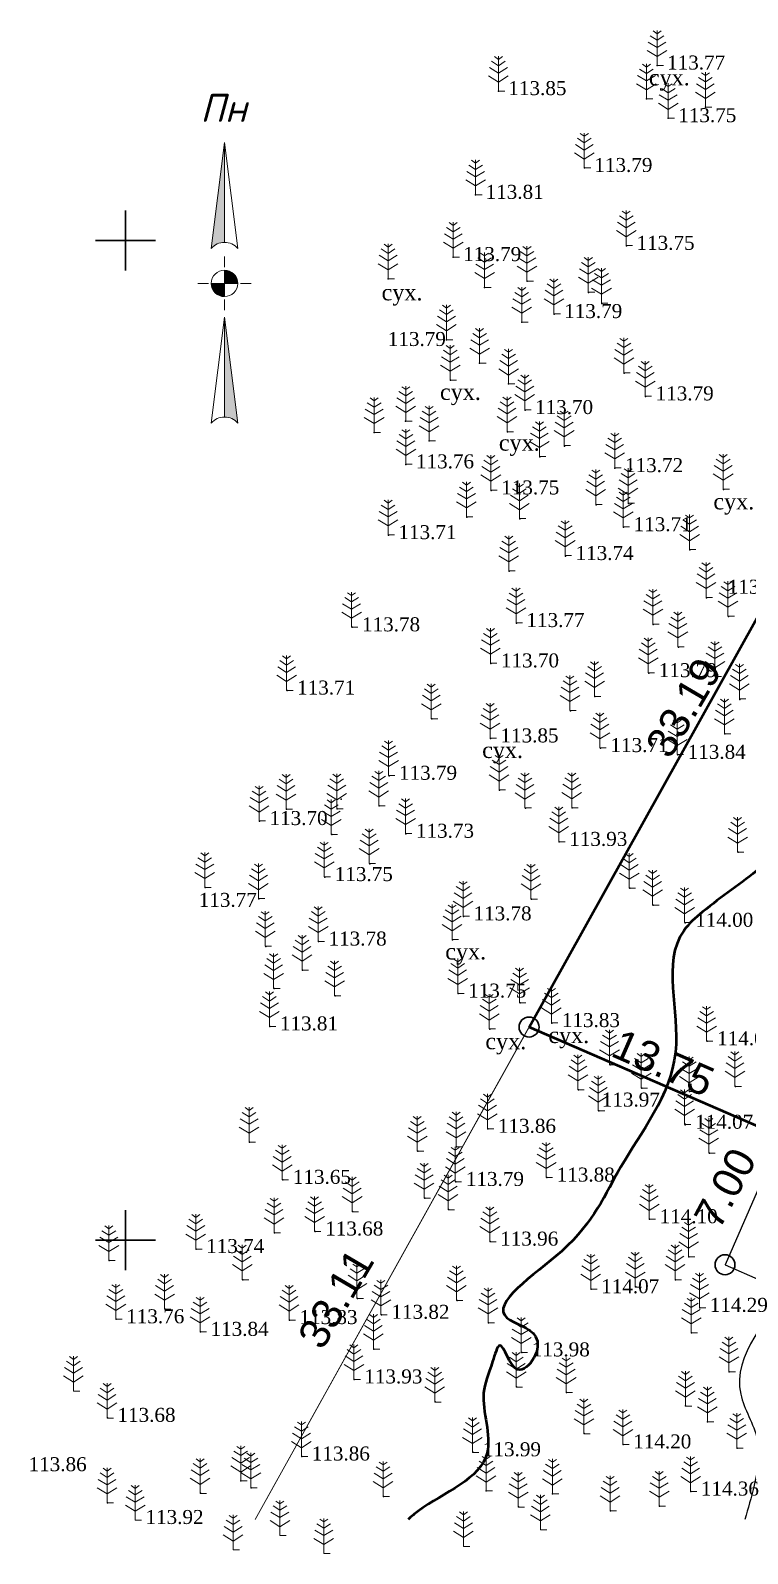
# Model space of a CAD drawing. Header units: millimetres. Extents: x 5405445.2 to 5405533.5, y 5524984.3 to 5525061.8.
# Drawn here: x 5405445.2 to 5405481.1, y 5524984.3 to 5525060.5 of the extents above; entities that cross this region are included whole.
import ezdxf
from ezdxf.enums import TextEntityAlignment as Align

# ---------------------------------------------------------------- set-up
doc = ezdxf.new("R2010")
doc.units = ezdxf.units.MM
doc.set_wipeout_variables(frame=1)
for name, color, linetype, lineweight in [('#Лист (текст_ПН)', 250, 'Continuous', 0), ('#Штамп', 250, 'Continuous', 0), ('11900000', 1, 'Continuous', 30), ('ограждение', 7, 'ZABOR', 20), ('ТОЧКИ', 7, 'Continuous', 30)]:
    doc.layers.add(name, color=color, linetype=linetype, lineweight=lineweight)
for name, color, linetype in [('горизонтали', 42, 'Continuous'), ('Ділянки_Межі', 10, 'Continuous'), ('надписи', 7, 'Continuous'), ('отметки', 7, 'Continuous'), ('промеры', 185, 'Continuous'), ('Растительность', 7, 'Continuous')]:
    doc.layers.add(name, color=color, linetype=linetype)
doc.styles.get("Standard").update_dxf_attribs({"font": 'arial.ttf'})
doc.styles.add('times', font='times.ttf')
doc.styles.add('Мой_Топо', font='isocpeui.ttf')
doc.linetypes.add('ZABOR', pattern='A,1,-0.1,[132,ltypeshp.shx,S=0.25,R=0,X=-0.1,Y=0],-0.4,1', length=2.5)
doc.linetypes.add('ЗаборДерПр', pattern='A,1,[130,ltypeshp.shx,S=0.25,R=0,X=0,Y=-0.25],1.5', length=2.5)

# ---------------------------------------------------------------- blocks, each defined once
blk = doc.blocks.new('A$C51FE15A3')
at = {"layer": 'Растительность', "color": 94, "lineweight": 0}
for points in [[(-0.201, 1.726), (0, 1.584), (0.201, 1.726)], [(0, 1.75), (0, 0), (0.319, 0)], [(-0.447, 1.172), (0, 0.895), (0.447, 1.172)], [(-0.343, 1.489), (0, 1.267), (0.343, 1.489)], [(-0.493, 0.753), (0, 0.444), (0.493, 0.753)]]:
    blk.add_lwpolyline(points, dxfattribs=at)
blk = doc.blocks.new('*U3')
at = {"color": 0}
for points in [[(-0.113, 0), (-0.109, -0.029), (-0.097, -0.056)], [(-0.113, 0), (-0.097, -0.056), (0, 0)], [(-0.097, -0.056), (0, -0.113), (0, 0)], [(-0.097, -0.056), (-0.08, -0.08), (-0.056, -0.097)], [(-0.097, -0.056), (-0.056, -0.097), (0, -0.113)], [(-0.056, -0.097), (-0.029, -0.109), (0, -0.113)]]:
    blk.add_solid(points, dxfattribs=at)
blk = doc.blocks.new('*U4')
at = {"color": 0}
for points in [[(0, 0), (0.097, 0.056), (0, 0.113)], [(0.097, 0.056), (0.029, 0.109), (0, 0.113)], [(0, 0), (0.113, 0), (0.097, 0.056)], [(0.097, 0.056), (0.056, 0.097), (0.029, 0.109)], [(0.097, 0.056), (0.08, 0.08), (0.056, 0.097)], [(0.113, 0), (0.109, 0.029), (0.097, 0.056)]]:
    blk.add_solid(points, dxfattribs=at)
blk = doc.blocks.new('*U5')
at = {"color": 0}
for points in [[(0, -1.136), (0.021, -1.138), (0, -0.288)], [(0.021, -1.138), (0.042, -1.142), (0, -0.288)], [(0.042, -1.142), (0.062, -1.15), (0, -0.288)], [(0.062, -1.15), (0.081, -1.16), (0, -0.288)], [(0.081, -1.16), (0.098, -1.173), (0, -0.288)], [(0.098, -1.173), (0.113, -1.188), (0, -0.288)]]:
    blk.add_solid(points, dxfattribs=at)
blk = doc.blocks.new('*U6')
at = {"color": 0}
for points in [[(-0.113, 0.297), (-0.098, 0.312), (0, 1.197)], [(-0.098, 0.312), (-0.081, 0.325), (0, 1.197)], [(-0.081, 0.325), (-0.062, 0.335), (0, 1.197)], [(-0.062, 0.335), (-0.042, 0.343), (0, 1.197)], [(-0.042, 0.343), (-0.021, 0.347), (0, 1.197)], [(-0.021, 0.347), (0, 0.349), (0, 1.197)]]:
    blk.add_solid(points, dxfattribs=at)
blk = doc.blocks.new('#Північ')
at = {"color": 7}
blk.add_wipeout([(-2.901, 10.635), (2.901, 10.635), (2.901, -7.981), (-2.901, -7.981)], dxfattribs=at).dxf.layer = '#Лист (текст_ПН)'
at = {"layer": '#Лист (текст_ПН)'}
for p, q in [((-0.663, 1.748), (0, 7.043)), ((0, 7.043), (0, 2.052)), ((0, 7.043), (0.663, 1.748)), ((0, 1.337), (0, 0.807)), ((-1.337, 0), (-0.807, 0)), ((-0.662, 0), (0.662, 0)), ((0, 0.662), (0, -0.662)), ((1.337, 0), (0.807, 0)), ((0, -1.337), (0, -0.807)), ((-0.663, -6.99), (0, -1.695)), ((0, -1.695), (0.663, -6.99)), ((0, -1.695), (0, -6.686))]:
    blk.add_line(p, q, dxfattribs=at)
at = {"layer": '#Лист (текст_ПН)', "flags": 128}
for points in [[(0, 7.043), (-0.663, 1.748, -0.218585), (0, 2.052)], [(0, 0), (-0.662, 0, 0.414214), (0, -0.662)]]:
    blk.add_lwpolyline(points, format="xyb", close=True, dxfattribs=at)
at = {"layer": '#Лист (текст_ПН)'}
blk.add_circle((0, 0), 0.662, dxfattribs=at)
for centre in [(0, 1.178), (0, -7.56)]:
    blk.add_arc(centre, 0.874, 40.67981, 139.32019, dxfattribs=at)
at = {"layer": '#Лист (текст_ПН)', "xscale": 5.883850111352785, "yscale": 5.883850111352785, "zscale": 5.883850111352785}
for name in ['*U6', '*U3', '*U4', '*U5']:
    blk.add_blockref(name, (0, 0), dxfattribs=at)
at = {"layer": '#Лист (текст_ПН)', "style": 'Мой_Топо'}
blk.add_text('Пн', height=1.4, dxfattribs=at).set_placement((-1.217, 8.077))

msp = doc.modelspace()

# ---------------------------------------------------------------- linework, layer by layer
at = {"layer": '11900000', "color": 7}
for points in [[(5405450, 5525048.5, 0), (5405450, 5525051.5, 0)], [(5405450, 5525048.5, 0), (5405450, 5525051.5, 0)], [(5405448.5, 5525050, 0), (5405451.5, 5525050, 0)], [(5405448.5, 5525050, 0), (5405451.5, 5525050, 0)], [(5405450, 5524998.5, 0), (5405450, 5525001.5, 0)], [(5405450, 5524998.5, 0), (5405450, 5525001.5, 0)], [(5405448.5, 5525000, 0), (5405451.5, 5525000, 0)], [(5405448.5, 5525000, 0), (5405451.5, 5525000, 0)]]:
    msp.add_polyline3d(points, dxfattribs=at)
at = {"layer": 'горизонтали', "color": 32, "lineweight": 50}
msp.add_open_spline([(5405517.892, 5525059.782), (5405517.644, 5525058.298), (5405516.762, 5525056.189), (5405513.975, 5525053.859), (5405511.747, 5525052.226), (5405508.283, 5525051.284), (5405509.187, 5525046.663), (5405505.542, 5525041.222), (5405498.121, 5525041.417), (5405497.131, 5525036.638), (5405497.383, 5525033.955), (5405494.983, 5525032.023), (5405493.141, 5525033.596), (5405490.843, 5525034.238), (5405490.03, 5525032.139), (5405489.087, 5525029.435), (5405486.511, 5525024.44), (5405483.297, 5525019.424), (5405479.469, 5525016.958), (5405476.615, 5525014.417), (5405478.733, 5525008.977), (5405474.587, 5525003.904), (5405473.082, 5524999.827), (5405467.363, 5524996.301), (5405470.776, 5524995.526), (5405470.61, 5524994.108), (5405469.394, 5524992.928), (5405468.804, 5524995.428), (5405468.276, 5524993.492), (5405467.601, 5524992.086), (5405469.022, 5524988.434), (5405465.682, 5524987.318), (5405464.313, 5524986.171), (5405464.157, 5524986.029)], degree=3, knots=[443.266611, 443.266611, 443.266611, 443.266611, 447.647475, 449.778155, 453.996294, 456.405004, 458.787206, 466.038544, 473.272137, 476.393631, 479.304205, 480.999261, 484.176263, 485.622694, 487.053011, 489.860193, 494.811797, 503.600401, 507.214707, 508.54627, 514.632075, 520.988, 526.137061, 530.451811, 532.168173, 533.247577, 534.243212, 535.749567, 536.632518, 538.264064, 541.272332, 545.791542, 546.406808, 546.406808, 546.406808, 546.406808], dxfattribs=at)
at = {"layer": 'горизонтали', "color": 32}
msp.add_open_spline([(5405530.187, 5525054.268), (5405529.669, 5525054.099), (5405526.452, 5525052.973), (5405521.162, 5525050.271), (5405521.307, 5525041.822), (5405517.894, 5525042.432), (5405516.049, 5525041.732), (5405515.894, 5525038.175), (5405511.045, 5525034.346), (5405505.506, 5525029.854), (5405499.829, 5525024.692), (5405497.897, 5525019.678), (5405495.183, 5525016.265), (5405492.449, 5525016.305), (5405490.8, 5525014.942), (5405491.477, 5525011.838), (5405487.055, 5525008.999), (5405487.392, 5525002.705), (5405483.865, 5524997.947), (5405479.67, 5524993.518), (5405481.946, 5524990.048), (5405481.57, 5524988.047), (5405481.178, 5524986.576), (5405481.002, 5524986.029)], degree=3, knots=[419.257618, 419.257618, 419.257618, 419.257618, 420.876887, 429.320193, 435.927774, 437.596895, 438.692024, 441.444871, 446.618091, 456.348141, 463.489077, 468.844359, 472.676581, 475.335983, 476.557914, 478.494538, 483.614195, 489.586185, 495.570042, 501.876392, 504.287382, 506.675276, 508.118625, 508.118625, 508.118625, 508.118625], dxfattribs=at)
at = {"layer": 'Ділянки_Межі', "lineweight": 50}
msp.add_lwpolyline([(5405470.203, 5525010.658), (5405486.352, 5525039.652), (5405515.997, 5525026.673), (5405505.569, 5525002.856), (5405485.626, 5525011.591), (5405482.819, 5525005.178)], close=True, dxfattribs=at)
at = {"layer": 'Ділянки_Межі', "lineweight": 25}
msp.add_lwpolyline([(5405530.187, 5524992.078), (5405523.203, 5524995.136), (5405505.569, 5525002.856), (5405485.626, 5525011.591), (5405482.819, 5525005.178), (5405480.011, 5524998.766), (5405492.281, 5524993.391), (5405509.095, 5524986.029)], dxfattribs=at)
at = {"layer": 'Ділянки_Межі', "lineweight": 0}
msp.add_lwpolyline([(5405456.486, 5524986.029), (5405470.203, 5525010.658), (5405482.819, 5525005.178), (5405480.011, 5524998.766), (5405492.281, 5524993.391), (5405489.058, 5524986.029)], dxfattribs=at)
at = {"layer": 'ограждение', "color": 7, "linetype": 'ЗаборДерПр', "elevation": 107.24}
msp.add_lwpolyline([(5405456.486, 5524986.029), (5405474.384, 5525018.165)], dxfattribs=at)
at = {"layer": 'отметки', "color": 7}
for p in [(5405476.611, 5525058.756, 113.769), (5405468.666, 5525057.476, 113.846), (5405476.084, 5525057.094, 113.793), (5405479.029, 5525056.669, 113.75), (5405477.171, 5525056.122, 113.753), (5405472.971, 5525053.632, 113.786), (5405467.529, 5525052.286, 113.811), (5405475.081, 5525049.736, 113.745), (5405466.405, 5525049.174, 113.791), (5405463.147, 5525048.091, 113.833), (5405467.978, 5525047.647, 113.802), (5405470.102, 5525047.975, 113.754), (5405473.186, 5525047.401, 113.741), (5405473.849, 5525046.85, 113.7), (5405469.842, 5525045.919, 113.759), (5405471.461, 5525046.324, 113.795), (5405466.074, 5525045.041, 113.792), (5405467.728, 5525043.872, 113.729), (5405466.265, 5525043.018, 113.741), (5405469.176, 5525042.833, 113.729), (5405474.963, 5525043.365, 113.743), (5405476.038, 5525042.206, 113.79), (5405470.003, 5525041.521, 113.703), (5405464.026, 5525040.958, 113.789), (5405462.455, 5525040.397, 113.759), (5405465.205, 5525039.981, 113.769), (5405469.118, 5525040.428, 113.705), (5405470.736, 5525039.184, 113.765), (5405471.981, 5525039.723, 113.682), (5405464.043, 5525038.806, 113.756), (5405474.505, 5525038.615, 113.715), (5405468.311, 5525037.501, 113.75), (5405479.942, 5525037.553, 113.787), (5405473.555, 5525036.774, 113.749), (5405475.178, 5525036.84, 113.72), (5405467.093, 5525036.163, 113.741), (5405469.738, 5525036.073, 113.7), (5405463.165, 5525035.264, 113.715), (5405474.938, 5525035.662, 113.708), (5405478.258, 5525034.524, 113.73), (5405472.03, 5525034.22, 113.743), (5405469.208, 5525033.463, 113.743), (5405479.086, 5525032.136, 113.808), (5405461.342, 5525030.653, 113.78), (5405469.571, 5525030.868, 113.772), (5405476.422, 5525030.791, 113.749), (5405480.182, 5525031.189, 113.819), (5405477.678, 5525029.658, 113.751), (5405468.296, 5525028.848, 113.7), (5405476.196, 5525028.361, 113.786), (5405479.531, 5525028.169, 113.763), (5405458.093, 5525027.491, 113.709), (5405473.499, 5525027.187, 113.801), (5405480.755, 5525027.05, 113.816), (5405465.333, 5525026.068, 113.832), (5405472.277, 5525026.477, 113.74), (5405480.001, 5525025.317, 113.887), (5405468.272, 5525025.095, 113.853), (5405473.777, 5525024.613, 113.707), (5405477.642, 5525024.274, 113.842), (5405463.193, 5525023.227, 113.791), (5405468.723, 5525022.508, 113.902), (5405458.065, 5525021.548, 113.695), (5405460.602, 5525021.57, 113.737), (5405460.803, 5525022.062, 113.758), (5405462.702, 5525021.715, 113.795), (5405470.019, 5525021.613, 113.933), (5405472.369, 5525021.618, 113.777), (5405456.712, 5525020.963, 113.699), (5405460.326, 5525020.281, 113.71), (5405464.042, 5525020.327, 113.725), (5405471.715, 5525019.919, 113.928), (5405480.667, 5525019.399, 113.963), (5405462.226, 5525018.821, 113.732), (5405459.977, 5525018.16, 113.753), (5405453.987, 5525017.631, 113.772), (5405456.684, 5525017.077, 113.765), (5405470.324, 5525017.048, 113.802), (5405475.249, 5525017.6, 113.926), (5405466.922, 5525016.194, 113.777), (5405476.417, 5525016.752, 113.956), (5405478.019, 5525015.871, 113.998), (5405457.026, 5525014.692, 113.733), (5405459.668, 5525014.934, 113.779), (5405466.374, 5525015.018, 113.725), (5405458.864, 5525013.501, 113.739), (5405457.444, 5525012.581, 113.706), (5405466.655, 5525012.331, 113.745), (5405460.494, 5525012.219, 113.71), (5405469.763, 5525011.861, 113.752), (5405471.346, 5525010.856, 113.83), (5405457.232, 5525010.689, 113.806), (5405468.245, 5525010.558, 113.72), (5405479.115, 5525009.947, 114.061), (5405474.262, 5525008.768, 113.863), (5405472.681, 5525007.514, 113.899), (5405475.849, 5525007.594, 113.966), (5405478.241, 5525007.431, 114.049), (5405480.533, 5525007.69, 114.148), (5405473.696, 5525006.461, 113.905), (5405468.144, 5525005.566, 113.861), (5405478.015, 5525005.791, 114.067), (5405478.016, 5525005.768, 114.071), (5405456.216, 5525004.899, 113.635), (5405464.635, 5525004.449, 113.724), (5405466.578, 5525004.667, 113.787), (5405479.228, 5525004.345, 114.116), (5405457.881, 5525003.014, 113.649), (5405466.541, 5525002.909, 113.793), (5405471.086, 5525003.127, 113.88), (5405464.98, 5525002.102, 113.788), (5405461.372, 5525001.424, 113.723), (5405466.176, 5525001.526, 113.81), (5405476.239, 5525001.043, 114.104), (5405457.464, 5525000.365, 113.737), (5405459.501, 5525000.429, 113.685), (5405453.541, 5524999.554, 113.743), (5405468.258, 5524999.924, 113.965), (5405468.259, 5524999.925, 113.942), (5405449.187, 5524998.981, 113.763), (5405478.207, 5524999.163, 114.217), (5405455.874, 5524998.019, 113.722), (5405477.526, 5524998.02, 114.206), (5405473.312, 5524997.54, 114.07), (5405475.54, 5524997.656, 114.212), (5405451.988, 5524996.55, 113.692), (5405461.609, 5524997.074, 113.795), (5405466.597, 5524996.972, 113.911), (5405478.749, 5524996.61, 114.288), (5405449.541, 5524996.039, 113.762), (5405458.211, 5524995.999, 113.827), (5405462.813, 5524996.262, 113.824), (5405468.169, 5524995.859, 113.99), (5405453.761, 5524995.408, 113.839), (5405478.335, 5524995.364, 114.282), (5405462.427, 5524994.549, 113.907), (5405469.836, 5524994.383, 113.978), (5405480.226, 5524993.416, 114.399), (5405461.456, 5524993.03, 113.934), (5405469.579, 5524992.656, 114.025), (5405465.498, 5524991.905, 113.979), (5405472.079, 5524992.379, 114.069), (5405449.101, 5524991.107, 113.682), (5405478.042, 5524991.708, 114.308), (5405472.964, 5524990.321, 114.126), (5405479.141, 5524990.91, 114.397), (5405474.917, 5524989.778, 114.203), (5405480.614, 5524989.593, 114.399), (5405458.827, 5524989.174, 113.857), (5405467.393, 5524989.387, 113.986), (5405455.785, 5524987.958, 113.903), (5405453.762, 5524987.337, 113.886), (5405456.294, 5524987.612, 113.908), (5405468.062, 5524987.457, 114.097), (5405471.381, 5524987.31, 114.196), (5405478.301, 5524987.421, 114.363), (5405449.098, 5524986.862, 113.864), (5405462.921, 5524987.172, 113.905), (5405469.679, 5524986.649, 114.123), (5405474.273, 5524986.454, 114.267), (5405476.738, 5524986.694, 114.284)]:
    msp.add_point(p, dxfattribs=at)
at = {"layer": 'ТОЧКИ'}
for centre in [(5405470.203, 5525010.658), (5405480.011, 5524998.766)]:
    msp.add_circle(centre, 0.5, dxfattribs=at)

# ---------------------------------------------------------------- block references
at = {"layer": '#Штамп'}
msp.add_blockref('#Північ', (5405454.96, 5525047.859, 357.373), dxfattribs=at)
at = {"layer": 'Растительность', "color": 7}
for p in [(5405476.61, 5525058.76, 113.77), (5405468.67, 5525057.48, 113.85), (5405476.08, 5525057.09, 113.79), (5405479.03, 5525056.67, 113.75), (5405477.17, 5525056.12, 113.75), (5405472.97, 5525053.63, 113.79), (5405467.53, 5525052.29, 113.81), (5405475.07, 5525049.75, 113.74), (5405466.41, 5525049.17, 113.79), (5405463.15, 5525048.09, 113.83), (5405470.1, 5525047.97, 113.75), (5405467.98, 5525047.65, 113.8), (5405473.17, 5525047.42, 113.74), (5405473.83, 5525046.87, 113.7), (5405469.84, 5525045.92, 113.76), (5405471.45, 5525046.34, 113.79), (5405466.07, 5525045.04, 113.79), (5405467.73, 5525043.87, 113.73), (5405474.95, 5525043.38, 113.74), (5405466.26, 5525043.02, 113.74), (5405469.18, 5525042.83, 113.73), (5405476.02, 5525042.22, 113.79), (5405469.99, 5525041.54, 113.7), (5405462.45, 5525040.4, 113.76), (5405464.03, 5525040.96, 113.79), (5405469.1, 5525040.44, 113.7), (5405465.2, 5525039.98, 113.77), (5405471.96, 5525039.74, 113.68), (5405464.04, 5525038.81, 113.76), (5405470.72, 5525039.2, 113.76), (5405474.49, 5525038.63, 113.71), (5405468.29, 5525037.52, 113.75), (5405479.92, 5525037.57, 113.79), (5405473.54, 5525036.79, 113.75), (5405475.16, 5525036.86, 113.72), (5405467.07, 5525036.18, 113.74), (5405469.72, 5525036.09, 113.7), (5405463.15, 5525035.28, 113.71), (5405474.92, 5525035.68, 113.71), (5405472.01, 5525034.24, 113.74), (5405478.24, 5525034.54, 113.73), (5405469.19, 5525033.48, 113.74), (5405479.06, 5525032.15, 113.81), (5405480.16, 5525031.21, 113.82), (5405461.32, 5525030.66, 113.78), (5405469.55, 5525030.88, 113.77), (5405476.4, 5525030.81, 113.75), (5405477.65, 5525029.68, 113.75), (5405468.27, 5525028.86, 113.7), (5405476.17, 5525028.38, 113.78), (5405479.51, 5525028.19, 113.76), (5405458.07, 5525027.5, 113.71), (5405473.48, 5525027.2, 113.8), (5405480.73, 5525027.07, 113.82), (5405465.31, 5525026.08, 113.83), (5405472.25, 5525026.49, 113.74), (5405468.25, 5525025.11, 113.85), (5405479.98, 5525025.33, 113.89), (5405473.75, 5525024.63, 113.71), (5405477.62, 5525024.29, 113.84), (5405463.17, 5525023.24, 113.79), (5405468.7, 5525022.52, 113.9), (5405458.04, 5525021.56, 113.69), (5405460.58, 5525021.58, 113.74), (5405462.68, 5525021.72, 113.79), (5405470, 5525021.62, 113.93), (5405472.34, 5525021.63, 113.78), (5405456.69, 5525020.97, 113.7), (5405460.3, 5525020.29, 113.71), (5405464.02, 5525020.34, 113.72), (5405471.69, 5525019.93, 113.93), (5405480.64, 5525019.41, 113.96), (5405462.2, 5525018.83, 113.73), (5405453.97, 5525017.64, 113.77), (5405459.95, 5525018.17, 113.75), (5405475.22, 5525017.61, 113.93), (5405456.66, 5525017.08, 113.76), (5405470.3, 5525017.06, 113.8), (5405476.39, 5525016.76, 113.96), (5405466.9, 5525016.2, 113.78), (5405477.99, 5525015.88, 114), (5405457, 5525014.7, 113.73), (5405459.65, 5525014.94, 113.78), (5405466.35, 5525015.03, 113.72), (5405458.84, 5525013.51, 113.74), (5405457.42, 5525012.59, 113.71), (5405460.47, 5525012.22, 113.71), (5405466.63, 5525012.34, 113.74), (5405469.73, 5525011.87, 113.75), (5405457.21, 5525010.69, 113.81), (5405471.32, 5525010.86, 113.83), (5405468.21, 5525010.56, 113.72), (5405479.09, 5525009.95, 114.06), (5405474.23, 5525008.77, 113.86), (5405475.82, 5525007.6, 113.96), (5405480.51, 5525007.69, 114.15), (5405472.65, 5525007.52, 113.9), (5405478.22, 5525007.43, 114.05), (5405473.67, 5525006.46, 113.9), (5405468.12, 5525005.57, 113.86), (5405477.99, 5525005.79, 114.07), (5405456.19, 5525004.9, 113.63), (5405466.55, 5525004.67, 113.79), (5405464.61, 5525004.45, 113.72), (5405479.2, 5525004.35, 114.12), (5405457.85, 5525003.01, 113.65), (5405471.06, 5525003.13, 113.88), (5405466.51, 5525002.91, 113.79), (5405464.95, 5525002.1, 113.79), (5405466.15, 5525001.52, 113.81), (5405461.35, 5525001.42, 113.72), (5405476.22, 5525001.04, 114.1), (5405457.44, 5525000.36, 113.74), (5405459.47, 5525000.43, 113.68), (5405468.24, 5524999.92, 113.94), (5405453.52, 5524999.55, 113.74), (5405478.19, 5524999.16, 114.22), (5405449.17, 5524998.98, 113.76), (5405455.85, 5524998.02, 113.72), (5405475.52, 5524997.65, 114.21), (5405477.51, 5524998.02, 114.2), (5405461.59, 5524997.07, 113.79), (5405466.57, 5524996.97, 113.91), (5405473.29, 5524997.54, 114.07), (5405451.96, 5524996.55, 113.69), (5405462.79, 5524996.26, 113.82), (5405478.73, 5524996.61, 114.29), (5405449.52, 5524996.04, 113.76), (5405453.74, 5524995.41, 113.84), (5405458.19, 5524996, 113.83), (5405468.15, 5524995.86, 113.99), (5405478.32, 5524995.36, 114.28), (5405462.41, 5524994.55, 113.91), (5405469.81, 5524994.38, 113.98), (5405480.21, 5524993.41, 114.4), (5405447.4, 5524992.45, 113.77), (5405461.44, 5524993.03, 113.93), (5405469.56, 5524992.65, 114.02), (5405472.06, 5524992.37, 114.07), (5405465.48, 5524991.9, 113.98), (5405478.03, 5524991.7, 114.31), (5405449.08, 5524991.1, 113.68), (5405479.13, 5524990.91, 114.4), (5405472.95, 5524990.31, 114.13), (5405467.37, 5524989.38, 113.99), (5405474.9, 5524989.77, 114.2), (5405480.6, 5524989.59, 114.4), (5405458.81, 5524989.17, 113.86), (5405455.77, 5524987.95, 113.9), (5405453.74, 5524987.33, 113.89), (5405456.28, 5524987.61, 113.91), (5405462.9, 5524987.17, 113.9), (5405468.05, 5524987.45, 114.1), (5405471.37, 5524987.3, 114.2), (5405478.29, 5524987.42, 114.36), (5405449.08, 5524986.86, 113.86), (5405469.66, 5524986.64, 114.12), (5405474.26, 5524986.45, 114.27), (5405476.72, 5524986.69, 114.28), (5405450.49, 5524985.99, 113.92), (5405470.77, 5524985.51, 114.28), (5405457.73, 5524985.22, 113.89), (5405466.92, 5524984.68, 114.17), (5405455.39, 5524984.5, 113.89), (5405459.93, 5524984.32, 113.96)]:
    msp.add_blockref('A$C51FE15A3', p, dxfattribs=at)

# ---------------------------------------------------------------- texts
at = {"layer": 'надписи', "color": 7, "style": 'times'}
for p in [(5405476.199, 5525058.562, 111.861), (5405462.823, 5525047.809, 111.861), (5405465.745, 5525042.828, 111.861), (5405468.691, 5525040.29, 111.861), (5405479.429, 5525037.35, 111.861), (5405467.855, 5525024.916, 111.861), (5405466.009, 5525014.839, 111.861), (5405468.015, 5525010.348, 111.861), (5405471.168, 5525010.656, 111.861)]:
    msp.add_text('сух.', height=0.8, dxfattribs=at).set_placement(p, align=Align.TOP_LEFT)
at = {"layer": 'отметки', "color": 7, "style": 'times'}
for s, p in [('113.77', (5405477.111, 5525059.256, 113.769)), ('113.85', (5405469.166, 5525057.976, 113.846)), ('113.75', (5405477.671, 5525056.622, 113.753)), ('113.79', (5405473.471, 5525054.132, 113.786)), ('113.81', (5405468.029, 5525052.786, 113.811)), ('113.79', (5405466.905, 5525049.674, 113.791)), ('113.75', (5405475.581, 5525050.236, 113.745)), ('113.79', (5405471.961, 5525046.824, 113.795)), ('113.79', (5405463.132, 5525045.427, 113.792)), ('113.79', (5405476.538, 5525042.706, 113.79)), ('113.70', (5405470.503, 5525042.021, 113.703)), ('113.76', (5405464.543, 5525039.306, 113.756)), ('113.72', (5405475.005, 5525039.115, 113.715)), ('113.75', (5405468.811, 5525038.001, 113.75)), ('113.71', (5405475.438, 5525036.162, 113.708)), ('113.71', (5405463.665, 5525035.764, 113.715)), ('113.74', (5405472.53, 5525034.72, 113.743)), ('113.81', (5405480.149, 5525033.035, 113.808)), ('113.77', (5405470.071, 5525031.368, 113.772)), ('113.78', (5405461.842, 5525031.153, 113.78)), ('113.70', (5405468.796, 5525029.348, 113.7)), ('113.79', (5405476.696, 5525028.861, 113.786)), ('113.71', (5405458.593, 5525027.991, 113.709)), ('113.85', (5405468.772, 5525025.595, 113.853)), ('113.71', (5405474.277, 5525025.113, 113.707)), ('113.84', (5405478.142, 5525024.774, 113.842)), ('113.79', (5405463.693, 5525023.727, 113.791)), ('113.70', (5405457.212, 5525021.463, 113.699)), ('113.73', (5405464.542, 5525020.827, 113.725)), ('113.93', (5405472.215, 5525020.419, 113.928)), ('113.75', (5405460.477, 5525018.66, 113.753)), ('113.77', (5405453.669, 5525017.369, 113.772)), ('113.78', (5405467.422, 5525016.694, 113.777)), ('114.00', (5405478.519, 5525016.371, 113.998)), ('113.78', (5405460.168, 5525015.434, 113.779)), ('113.75', (5405467.155, 5525012.831, 113.745)), ('113.81', (5405457.732, 5525011.189, 113.806)), ('113.83', (5405471.846, 5525011.356, 113.83)), ('114.06', (5405479.615, 5525010.447, 114.061)), ('113.97', (5405473.843, 5525007.379, 113.966)), ('114.07', (5405478.516, 5525006.268, 114.071)), ('113.86', (5405468.644, 5525006.066, 113.861)), ('113.65', (5405458.381, 5525003.514, 113.649)), ('113.79', (5405467.041, 5525003.409, 113.793)), ('113.88', (5405471.586, 5525003.627, 113.88)), ('113.68', (5405460.001, 5525000.929, 113.685)), ('114.10', (5405476.739, 5525001.543, 114.104)), ('113.96', (5405468.758, 5525000.424, 113.965)), ('113.74', (5405454.041, 5525000.054, 113.743)), ('114.07', (5405473.812, 5524998.04, 114.07)), ('114.29', (5405479.249, 5524997.11, 114.288)), ('113.76', (5405450.041, 5524996.539, 113.762)), ('113.83', (5405458.711, 5524996.499, 113.827)), ('113.82', (5405463.313, 5524996.762, 113.824)), ('113.84', (5405454.261, 5524995.908, 113.839)), ('113.98', (5405470.336, 5524994.883, 113.978)), ('113.93', (5405461.956, 5524993.53, 113.934)), ('113.68', (5405449.601, 5524991.607, 113.682)), ('114.20', (5405475.417, 5524990.278, 114.203)), ('113.86', (5405459.327, 5524989.674, 113.857)), ('113.99', (5405467.893, 5524989.887, 113.986)), ('113.86', (5405445.153, 5524989.14, 113.858)), ('114.36', (5405478.801, 5524987.921, 114.363)), ('113.92', (5405451.004, 5524986.499, 113.925))]:
    msp.add_text(s, height=0.7, dxfattribs=at).set_placement(p, align=Align.TOP_LEFT)
at = {"layer": 'промеры', "char_height": 1.5, "attachment_point": 1}
for s, insert, rotation in [('33.19', (5405475.962, 5525024.763), 59.59258), ('13.75', (5405474.826, 5525010.606), 336.35584), ('7.00', (5405478.395, 5525001.162), 61.91278), ('33.11', (5405458.559, 5524995.198), 59.59258)]:
    msp.add_mtext(s, dxfattribs=dict(at, insert=insert, rotation=rotation))

doc.saveas('drawing.dxf')
